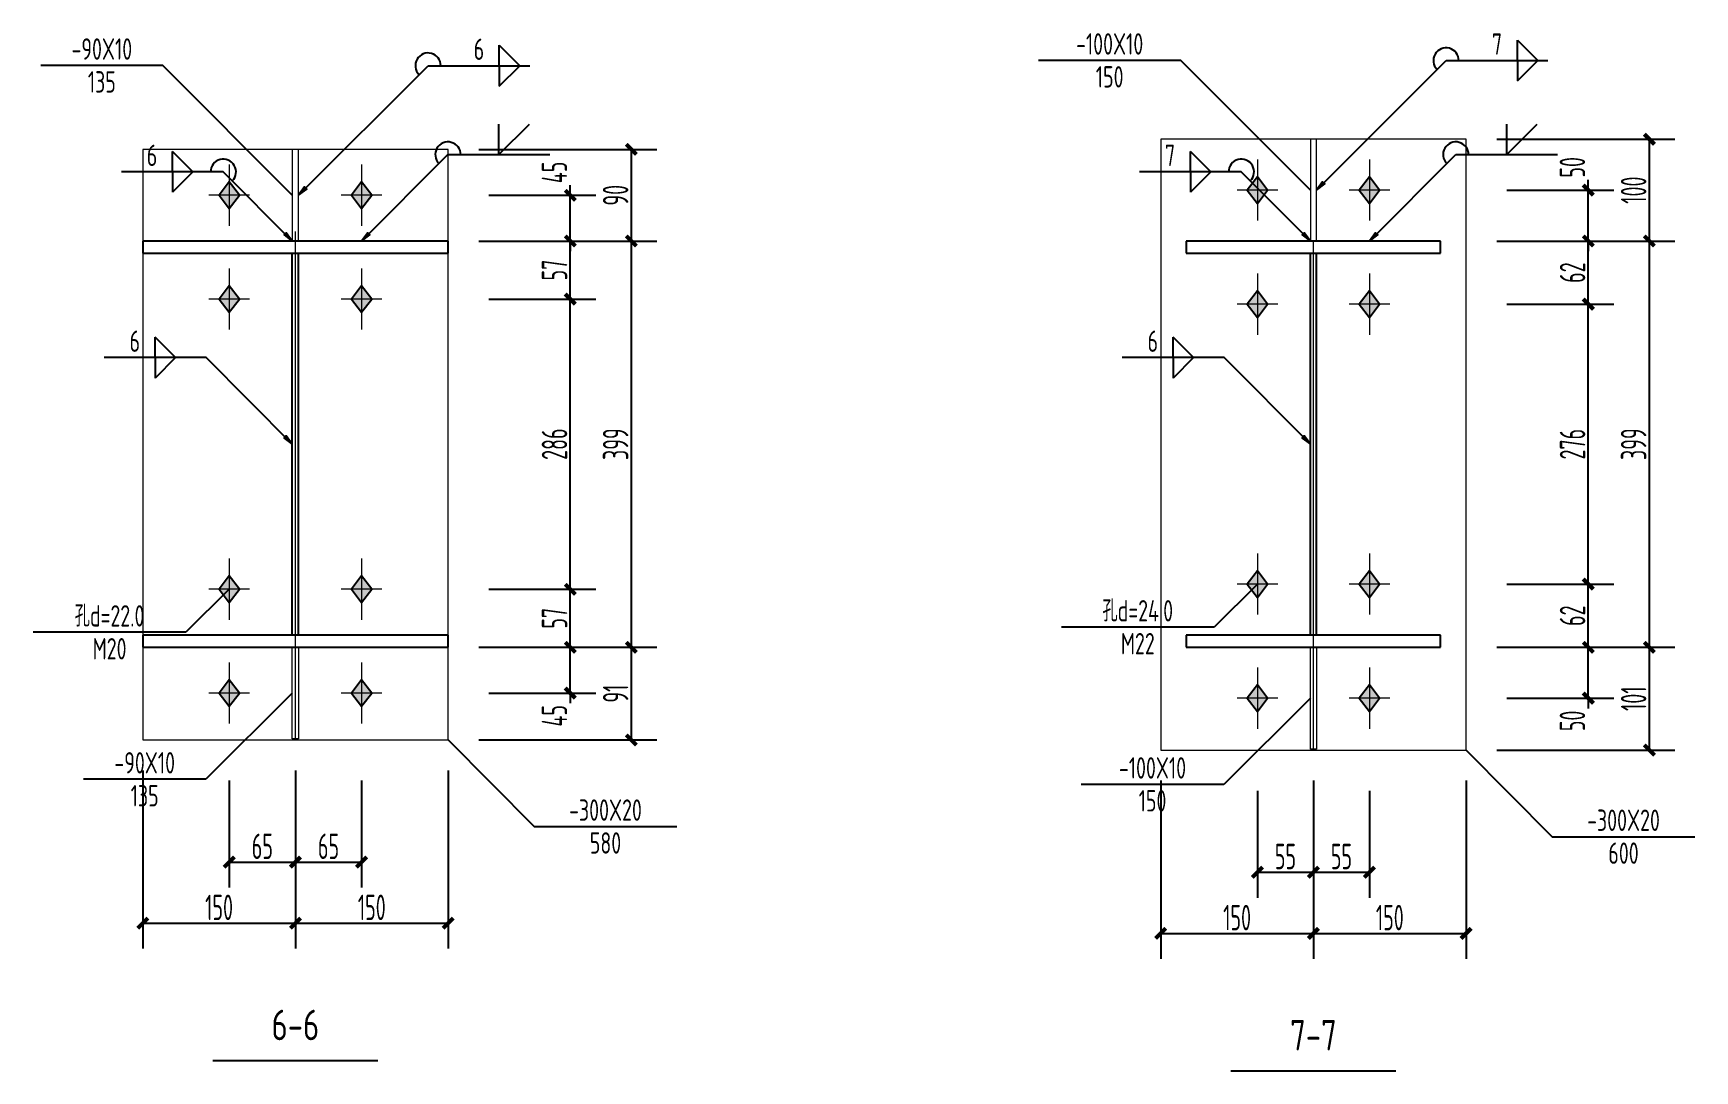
# Model space of a CAD drawing. Extents: x 447413 to 2975780, y -1432727 to 1301644.
# Drawn here: x 2319376 to 2335698, y -1144303 to -1134112 of the extents above; entities that cross this region are included whole.
import ezdxf
from ezdxf.enums import TextEntityAlignment as Align

# ---------------------------------------------------------------- set-up
doc = ezdxf.new("R2010")
doc.units = 0
doc.header["$LTSCALE"] = 1000
doc.header["$MEASUREMENT"] = 0
doc.linetypes.add('线型6', pattern=[8.75, 5, -1.25, 1.25, -1.25])
for name, color, linetype in [('10', 7, 'Continuous'), ('尺寸标注', 253, 'Continuous'), ('焊缝标注', 253, 'Continuous'), ('螺栓孔标注', 253, 'Continuous'), ('钢板标注', 253, 'Continuous')]:
    doc.layers.add(name, color=color, linetype=linetype)
doc.layers.add('20', color=2, linetype='Continuous', lineweight=18)
doc.styles.add('PkpmHz', font='Pkpmeng', dxfattribs={"width": 0.6, "bigfont": 'hztxt'})
doc.dimstyles.new('Pkpm_1.00', dxfattribs={"dimtxt": 250, "dimasz": 100, "dimexe": 250, "dimexo": 0.0625, "dimgap": 30, "dimtad": 1, "dimdec": 0, "dimrnd": 5, "dimzin": 0, "dimdsep": 46, "dimtxsty": 'PkpmHz', "dimblk1": 'ARCHTICK', "dimblk2": 'ARCHTICK', "dimsah": 1, "dimcen": 0.09, "dimadec": 0, "dimazin": 0, "dimtfac": 1, "dimtdec": 0, "dimtmove": 2, "dimatfit": 1, "dimfxl": 0, "dimtolj": 1, "dimtzin": 0, "dimarcsym": 0})

# ---------------------------------------------------------------- blocks, each defined once
blk = doc.blocks.new('_ArchTick')
at = {"color": 0, "linetype": 'ByBlock', "const_width": 0.4}
blk.add_lwpolyline([(-0.5, -0.5), (0.5, 0.5)], dxfattribs=at)
blk = doc.blocks.new('*D498')
at = {"layer": 'Defpoints', "color": 0, "linetype": 'Continuous', "transparency": 16777216}
for p in [(2323452, -1135703), (2324652, -1135703), (2323452, -1136153)]:
    blk.add_point(p, dxfattribs=at)
at = {"layer": '尺寸标注', "color": 0, "linetype": 'Continuous', "lineweight": -2, "transparency": 16777216}
for p, q in [((2324652, -1135703), (2324652, -1135603)), ((2323852, -1135703), (2324902, -1135703)), ((2324652, -1136153), (2324652, -1135703)), ((2323852, -1136153), (2324902, -1136153)), ((2324652, -1136153), (2324652, -1136253))]:
    blk.add_line(p, q, dxfattribs=at)
at = {"layer": '尺寸标注', "color": 0, "linetype": 'Continuous', "lineweight": -2, "transparency": 16777216, "xscale": 100, "yscale": 100, "zscale": 100}
for p, rotation in [((2324652, -1135703), 270), ((2324652, -1136153), 90)]:
    blk.add_blockref('_ArchTick', p, dxfattribs=dict(at, rotation=rotation))
at = {"layer": '尺寸标注', "color": 0, "linetype": 'Continuous', "transparency": 16777216, "insert": (2324496, -1135479), "char_height": 250, "attachment_point": 5, "rotation": 90, "style": 'PkpmHz'}
blk.add_mtext('\\A1;45', dxfattribs=at)
blk = doc.blocks.new('*D499')
at = {"layer": 'Defpoints', "color": 0, "linetype": 'Continuous', "transparency": 16777216}
for p in [(2323452, -1136153), (2324652, -1136153), (2323452, -1136723)]:
    blk.add_point(p, dxfattribs=at)
at = {"layer": '尺寸标注', "color": 0, "linetype": 'Continuous', "lineweight": -2, "transparency": 16777216}
for p, q in [((2323852, -1136153), (2324902, -1136153)), ((2324652, -1136723), (2324652, -1136153)), ((2323852, -1136723), (2324902, -1136723))]:
    blk.add_line(p, q, dxfattribs=at)
at = {"layer": '尺寸标注', "color": 0, "linetype": 'Continuous', "lineweight": -2, "transparency": 16777216, "xscale": 100, "yscale": 100, "zscale": 100}
for p, rotation in [((2324652, -1136153), 90), ((2324652, -1136723), 270)]:
    blk.add_blockref('_ArchTick', p, dxfattribs=dict(at, rotation=rotation))
at = {"layer": '尺寸标注', "color": 0, "linetype": 'Continuous', "transparency": 16777216, "insert": (2324497, -1136438), "char_height": 250, "attachment_point": 5, "rotation": 90, "style": 'PkpmHz'}
blk.add_mtext('\\A1;57', dxfattribs=at)
blk = doc.blocks.new('*D500')
at = {"layer": 'Defpoints', "color": 0, "linetype": 'Continuous', "transparency": 16777216}
for p in [(2323452, -1140143), (2324652, -1140143), (2323452, -1140593)]:
    blk.add_point(p, dxfattribs=at)
at = {"layer": '尺寸标注', "color": 0, "linetype": 'Continuous', "lineweight": -2, "transparency": 16777216}
for p, q in [((2323852, -1140143), (2324902, -1140143)), ((2324652, -1140143), (2324652, -1140043)), ((2324652, -1140593), (2324652, -1140143)), ((2323852, -1140593), (2324902, -1140593)), ((2324652, -1140593), (2324652, -1140693))]:
    blk.add_line(p, q, dxfattribs=at)
at = {"layer": '尺寸标注', "color": 0, "linetype": 'Continuous', "lineweight": -2, "transparency": 16777216, "xscale": 100, "yscale": 100, "zscale": 100}
for p, rotation in [((2324652, -1140143), 270), ((2324652, -1140593), 90)]:
    blk.add_blockref('_ArchTick', p, dxfattribs=dict(at, rotation=rotation))
at = {"layer": '尺寸标注', "color": 0, "linetype": 'Continuous', "transparency": 16777216, "insert": (2324496, -1140816), "char_height": 250, "attachment_point": 5, "rotation": 90, "style": 'PkpmHz'}
blk.add_mtext('\\A1;45', dxfattribs=at)
blk = doc.blocks.new('*D501')
at = {"layer": 'Defpoints', "color": 0, "linetype": 'Continuous', "transparency": 16777216}
for p in [(2323452, -1139573), (2324652, -1139573), (2323452, -1140143)]:
    blk.add_point(p, dxfattribs=at)
at = {"layer": '尺寸标注', "color": 0, "linetype": 'Continuous', "lineweight": -2, "transparency": 16777216}
for p, q in [((2323852, -1139573), (2324902, -1139573)), ((2324652, -1140143), (2324652, -1139573)), ((2323852, -1140143), (2324902, -1140143))]:
    blk.add_line(p, q, dxfattribs=at)
at = {"layer": '尺寸标注', "color": 0, "linetype": 'Continuous', "lineweight": -2, "transparency": 16777216, "xscale": 100, "yscale": 100, "zscale": 100}
for p, rotation in [((2324652, -1139573), 90), ((2324652, -1140143), 270)]:
    blk.add_blockref('_ArchTick', p, dxfattribs=dict(at, rotation=rotation))
at = {"layer": '尺寸标注', "color": 0, "linetype": 'Continuous', "transparency": 16777216, "insert": (2324497, -1139858), "char_height": 250, "attachment_point": 5, "rotation": 90, "style": 'PkpmHz'}
blk.add_mtext('\\A1;57', dxfattribs=at)
blk = doc.blocks.new('*D502')
at = {"layer": 'Defpoints', "color": 0, "linetype": 'Continuous', "transparency": 16777216}
for p in [(2323452, -1136723), (2324652, -1136723), (2323452, -1139573)]:
    blk.add_point(p, dxfattribs=at)
at = {"layer": '尺寸标注', "color": 0, "linetype": 'Continuous', "lineweight": -2, "transparency": 16777216}
for p, q in [((2323852, -1136723), (2324902, -1136723)), ((2324652, -1139573), (2324652, -1136723)), ((2323852, -1139573), (2324902, -1139573))]:
    blk.add_line(p, q, dxfattribs=at)
at = {"layer": '尺寸标注', "color": 0, "linetype": 'Continuous', "lineweight": -2, "transparency": 16777216, "xscale": 100, "yscale": 100, "zscale": 100}
for p, rotation in [((2324652, -1136723), 90), ((2324652, -1139573), 270)]:
    blk.add_blockref('_ArchTick', p, dxfattribs=dict(at, rotation=rotation))
at = {"layer": '尺寸标注', "color": 0, "linetype": 'Continuous', "transparency": 16777216, "insert": (2324497, -1138148), "char_height": 250, "attachment_point": 5, "rotation": 90, "style": 'PkpmHz'}
blk.add_mtext('\\A1;286', dxfattribs=at)
blk = doc.blocks.new('*D503')
at = {"layer": 'Defpoints', "color": 0, "linetype": 'Continuous', "transparency": 16777216}
for p in [(2321302, -1141053), (2321952, -1141053), (2321952, -1142253)]:
    blk.add_point(p, dxfattribs=at)
at = {"layer": '尺寸标注', "color": 0, "linetype": 'Continuous', "lineweight": -2, "transparency": 16777216}
for p, q in [((2321302, -1141453), (2321302, -1142503)), ((2321952, -1141453), (2321952, -1142503)), ((2321302, -1142253), (2321952, -1142253))]:
    blk.add_line(p, q, dxfattribs=at)
at = {"layer": '尺寸标注', "color": 0, "linetype": 'Continuous', "lineweight": -2, "transparency": 16777216, "xscale": 100, "yscale": 100, "zscale": 100, "rotation": 180}
blk.add_blockref('_ArchTick', (2321302, -1142253), dxfattribs=at)
at = {"layer": '尺寸标注', "color": 0, "linetype": 'Continuous', "lineweight": -2, "transparency": 16777216, "xscale": 100, "yscale": 100, "zscale": 100}
blk.add_blockref('_ArchTick', (2321952, -1142253), dxfattribs=at)
at = {"layer": '尺寸标注', "color": 0, "linetype": 'Continuous', "transparency": 16777216, "insert": (2321627, -1142098), "char_height": 250, "attachment_point": 5, "style": 'PkpmHz'}
blk.add_mtext('\\A1;65', dxfattribs=at)
blk = doc.blocks.new('*D504')
at = {"layer": 'Defpoints', "color": 0, "linetype": 'Continuous', "transparency": 16777216}
for p in [(2321952, -1141053), (2322602, -1141053), (2322602, -1142253)]:
    blk.add_point(p, dxfattribs=at)
at = {"layer": '尺寸标注', "color": 0, "linetype": 'Continuous', "lineweight": -2, "transparency": 16777216}
for p, q in [((2321952, -1141453), (2321952, -1142503)), ((2322602, -1141453), (2322602, -1142503)), ((2321952, -1142253), (2322602, -1142253))]:
    blk.add_line(p, q, dxfattribs=at)
at = {"layer": '尺寸标注', "color": 0, "linetype": 'Continuous', "lineweight": -2, "transparency": 16777216, "xscale": 100, "yscale": 100, "zscale": 100, "rotation": 180}
blk.add_blockref('_ArchTick', (2321952, -1142253), dxfattribs=at)
at = {"layer": '尺寸标注', "color": 0, "linetype": 'Continuous', "lineweight": -2, "transparency": 16777216, "xscale": 100, "yscale": 100, "zscale": 100}
blk.add_blockref('_ArchTick', (2322602, -1142253), dxfattribs=at)
at = {"layer": '尺寸标注', "color": 0, "linetype": 'Continuous', "transparency": 16777216, "insert": (2322277, -1142098), "char_height": 250, "attachment_point": 5, "style": 'PkpmHz'}
blk.add_mtext('\\A1;65', dxfattribs=at)
blk = doc.blocks.new('*D505')
at = {"layer": 'Defpoints', "color": 0, "linetype": 'Continuous', "transparency": 16777216}
for p in [(2320452, -1141053), (2321952, -1141053), (2321952, -1142853)]:
    blk.add_point(p, dxfattribs=at)
at = {"layer": '尺寸标注', "color": 0, "linetype": 'Continuous', "lineweight": -2, "transparency": 16777216}
for p, q in [((2320452, -1141353), (2320452, -1143103)), ((2321952, -1141353), (2321952, -1143103)), ((2320452, -1142853), (2321952, -1142853))]:
    blk.add_line(p, q, dxfattribs=at)
at = {"layer": '尺寸标注', "color": 0, "linetype": 'Continuous', "lineweight": -2, "transparency": 16777216, "xscale": 100, "yscale": 100, "zscale": 100, "rotation": 180}
blk.add_blockref('_ArchTick', (2320452, -1142853), dxfattribs=at)
at = {"layer": '尺寸标注', "color": 0, "linetype": 'Continuous', "lineweight": -2, "transparency": 16777216, "xscale": 100, "yscale": 100, "zscale": 100}
blk.add_blockref('_ArchTick', (2321952, -1142853), dxfattribs=at)
at = {"layer": '尺寸标注', "color": 0, "linetype": 'Continuous', "transparency": 16777216, "insert": (2321202, -1142698), "char_height": 250, "attachment_point": 5, "style": 'PkpmHz'}
blk.add_mtext('\\A1;150', dxfattribs=at)
blk = doc.blocks.new('*D506')
at = {"layer": 'Defpoints', "color": 0, "linetype": 'Continuous', "transparency": 16777216}
for p in [(2321952, -1141053), (2323452, -1141053), (2323452, -1142853)]:
    blk.add_point(p, dxfattribs=at)
at = {"layer": '尺寸标注', "color": 0, "linetype": 'Continuous', "lineweight": -2, "transparency": 16777216}
for p, q in [((2321952, -1141353), (2321952, -1143103)), ((2323452, -1141353), (2323452, -1143103)), ((2321952, -1142853), (2323452, -1142853))]:
    blk.add_line(p, q, dxfattribs=at)
at = {"layer": '尺寸标注', "color": 0, "linetype": 'Continuous', "lineweight": -2, "transparency": 16777216, "xscale": 100, "yscale": 100, "zscale": 100, "rotation": 180}
blk.add_blockref('_ArchTick', (2321952, -1142853), dxfattribs=at)
at = {"layer": '尺寸标注', "color": 0, "linetype": 'Continuous', "lineweight": -2, "transparency": 16777216, "xscale": 100, "yscale": 100, "zscale": 100}
blk.add_blockref('_ArchTick', (2323452, -1142853), dxfattribs=at)
at = {"layer": '尺寸标注', "color": 0, "linetype": 'Continuous', "transparency": 16777216, "insert": (2322702, -1142698), "char_height": 250, "attachment_point": 5, "style": 'PkpmHz'}
blk.add_mtext('\\A1;150', dxfattribs=at)
blk = doc.blocks.new('*D507')
at = {"layer": 'Defpoints', "color": 0, "linetype": 'Continuous', "transparency": 16777216}
for p in [(2323452, -1140143), (2325252, -1140143), (2323452, -1141053)]:
    blk.add_point(p, dxfattribs=at)
at = {"layer": '尺寸标注', "color": 0, "linetype": 'Continuous', "lineweight": -2, "transparency": 16777216}
for p, q in [((2323752, -1140143), (2325502, -1140143)), ((2325252, -1141053), (2325252, -1140143)), ((2323752, -1141053), (2325502, -1141053))]:
    blk.add_line(p, q, dxfattribs=at)
at = {"layer": '尺寸标注', "color": 0, "linetype": 'Continuous', "lineweight": -2, "transparency": 16777216, "xscale": 100, "yscale": 100, "zscale": 100}
for p, rotation in [((2325252, -1140143), 90), ((2325252, -1141053), 270)]:
    blk.add_blockref('_ArchTick', p, dxfattribs=dict(at, rotation=rotation))
at = {"layer": '尺寸标注', "color": 0, "linetype": 'Continuous', "transparency": 16777216, "insert": (2325097, -1140598), "char_height": 250, "attachment_point": 5, "rotation": 90, "style": 'PkpmHz'}
blk.add_mtext('\\A1;91', dxfattribs=at)
blk = doc.blocks.new('*D508')
at = {"layer": 'Defpoints', "color": 0, "linetype": 'Continuous', "transparency": 16777216}
for p in [(2323452, -1136153), (2325252, -1136153), (2323452, -1140143)]:
    blk.add_point(p, dxfattribs=at)
at = {"layer": '尺寸标注', "color": 0, "linetype": 'Continuous', "lineweight": -2, "transparency": 16777216}
for p, q in [((2323752, -1136153), (2325502, -1136153)), ((2325252, -1140143), (2325252, -1136153)), ((2323752, -1140143), (2325502, -1140143))]:
    blk.add_line(p, q, dxfattribs=at)
at = {"layer": '尺寸标注', "color": 0, "linetype": 'Continuous', "lineweight": -2, "transparency": 16777216, "xscale": 100, "yscale": 100, "zscale": 100}
for p, rotation in [((2325252, -1136153), 90), ((2325252, -1140143), 270)]:
    blk.add_blockref('_ArchTick', p, dxfattribs=dict(at, rotation=rotation))
at = {"layer": '尺寸标注', "color": 0, "linetype": 'Continuous', "transparency": 16777216, "insert": (2325097, -1138148), "char_height": 250, "attachment_point": 5, "rotation": 90, "style": 'PkpmHz'}
blk.add_mtext('\\A1;399', dxfattribs=at)
blk = doc.blocks.new('*D509')
at = {"layer": 'Defpoints', "color": 0, "linetype": 'Continuous', "transparency": 16777216}
for p in [(2323452, -1135253), (2325252, -1135253), (2323452, -1136153)]:
    blk.add_point(p, dxfattribs=at)
at = {"layer": '尺寸标注', "color": 0, "linetype": 'Continuous', "lineweight": -2, "transparency": 16777216}
for p, q in [((2323752, -1135253), (2325502, -1135253)), ((2325252, -1136153), (2325252, -1135253)), ((2323752, -1136153), (2325502, -1136153))]:
    blk.add_line(p, q, dxfattribs=at)
at = {"layer": '尺寸标注', "color": 0, "linetype": 'Continuous', "lineweight": -2, "transparency": 16777216, "xscale": 100, "yscale": 100, "zscale": 100}
for p, rotation in [((2325252, -1135253), 90), ((2325252, -1136153), 270)]:
    blk.add_blockref('_ArchTick', p, dxfattribs=dict(at, rotation=rotation))
at = {"layer": '尺寸标注', "color": 0, "linetype": 'Continuous', "transparency": 16777216, "insert": (2325097, -1135703), "char_height": 250, "attachment_point": 5, "rotation": 90, "style": 'PkpmHz'}
blk.add_mtext('\\A1;90', dxfattribs=at)
blk = doc.blocks.new('*D510')
at = {"layer": 'Defpoints', "color": 0, "linetype": 'Continuous', "transparency": 16777216}
for p in [(2333452, -1135653), (2334652, -1135653), (2333452, -1136153)]:
    blk.add_point(p, dxfattribs=at)
at = {"layer": '尺寸标注', "color": 0, "linetype": 'Continuous', "lineweight": -2, "transparency": 16777216}
for p, q in [((2334652, -1135653), (2334652, -1135553)), ((2333852, -1135653), (2334902, -1135653)), ((2334652, -1136153), (2334652, -1135653)), ((2333852, -1136153), (2334902, -1136153)), ((2334652, -1136153), (2334652, -1136253))]:
    blk.add_line(p, q, dxfattribs=at)
at = {"layer": '尺寸标注', "color": 0, "linetype": 'Continuous', "lineweight": -2, "transparency": 16777216, "xscale": 100, "yscale": 100, "zscale": 100}
for p, rotation in [((2334652, -1135653), 270), ((2334652, -1136153), 90)]:
    blk.add_blockref('_ArchTick', p, dxfattribs=dict(at, rotation=rotation))
at = {"layer": '尺寸标注', "color": 0, "linetype": 'Continuous', "transparency": 16777216, "insert": (2334496, -1135429), "char_height": 250, "attachment_point": 5, "rotation": 90, "style": 'PkpmHz'}
blk.add_mtext('\\A1;50', dxfattribs=at)
blk = doc.blocks.new('*D511')
at = {"layer": 'Defpoints', "color": 0, "linetype": 'Continuous', "transparency": 16777216}
for p in [(2333452, -1136153), (2334652, -1136153), (2333452, -1136773)]:
    blk.add_point(p, dxfattribs=at)
at = {"layer": '尺寸标注', "color": 0, "linetype": 'Continuous', "lineweight": -2, "transparency": 16777216}
for p, q in [((2333852, -1136153), (2334902, -1136153)), ((2334652, -1136773), (2334652, -1136153)), ((2333852, -1136773), (2334902, -1136773))]:
    blk.add_line(p, q, dxfattribs=at)
at = {"layer": '尺寸标注', "color": 0, "linetype": 'Continuous', "lineweight": -2, "transparency": 16777216, "xscale": 100, "yscale": 100, "zscale": 100}
for p, rotation in [((2334652, -1136153), 90), ((2334652, -1136773), 270)]:
    blk.add_blockref('_ArchTick', p, dxfattribs=dict(at, rotation=rotation))
at = {"layer": '尺寸标注', "color": 0, "linetype": 'Continuous', "transparency": 16777216, "insert": (2334497, -1136463), "char_height": 250, "attachment_point": 5, "rotation": 90, "style": 'PkpmHz'}
blk.add_mtext('\\A1;62', dxfattribs=at)
blk = doc.blocks.new('*D512')
at = {"layer": 'Defpoints', "color": 0, "linetype": 'Continuous', "transparency": 16777216}
for p in [(2333452, -1140143), (2334652, -1140143), (2333452, -1140643)]:
    blk.add_point(p, dxfattribs=at)
at = {"layer": '尺寸标注', "color": 0, "linetype": 'Continuous', "lineweight": -2, "transparency": 16777216}
for p, q in [((2333852, -1140143), (2334902, -1140143)), ((2334652, -1140143), (2334652, -1140043)), ((2334652, -1140643), (2334652, -1140143)), ((2333852, -1140643), (2334902, -1140643)), ((2334652, -1140643), (2334652, -1140743))]:
    blk.add_line(p, q, dxfattribs=at)
at = {"layer": '尺寸标注', "color": 0, "linetype": 'Continuous', "lineweight": -2, "transparency": 16777216, "xscale": 100, "yscale": 100, "zscale": 100}
for p, rotation in [((2334652, -1140143), 270), ((2334652, -1140643), 90)]:
    blk.add_blockref('_ArchTick', p, dxfattribs=dict(at, rotation=rotation))
at = {"layer": '尺寸标注', "color": 0, "linetype": 'Continuous', "transparency": 16777216, "insert": (2334496, -1140866), "char_height": 250, "attachment_point": 5, "rotation": 90, "style": 'PkpmHz'}
blk.add_mtext('\\A1;50', dxfattribs=at)
blk = doc.blocks.new('*D513')
at = {"layer": 'Defpoints', "color": 0, "linetype": 'Continuous', "transparency": 16777216}
for p in [(2333452, -1139523), (2334652, -1139523), (2333452, -1140143)]:
    blk.add_point(p, dxfattribs=at)
at = {"layer": '尺寸标注', "color": 0, "linetype": 'Continuous', "lineweight": -2, "transparency": 16777216}
for p, q in [((2333852, -1139523), (2334902, -1139523)), ((2334652, -1140143), (2334652, -1139523)), ((2333852, -1140143), (2334902, -1140143))]:
    blk.add_line(p, q, dxfattribs=at)
at = {"layer": '尺寸标注', "color": 0, "linetype": 'Continuous', "lineweight": -2, "transparency": 16777216, "xscale": 100, "yscale": 100, "zscale": 100}
for p, rotation in [((2334652, -1139523), 90), ((2334652, -1140143), 270)]:
    blk.add_blockref('_ArchTick', p, dxfattribs=dict(at, rotation=rotation))
at = {"layer": '尺寸标注', "color": 0, "linetype": 'Continuous', "transparency": 16777216, "insert": (2334497, -1139833), "char_height": 250, "attachment_point": 5, "rotation": 90, "style": 'PkpmHz'}
blk.add_mtext('\\A1;62', dxfattribs=at)
blk = doc.blocks.new('*D514')
at = {"layer": 'Defpoints', "color": 0, "linetype": 'Continuous', "transparency": 16777216}
for p in [(2333452, -1136773), (2334652, -1136773), (2333452, -1139523)]:
    blk.add_point(p, dxfattribs=at)
at = {"layer": '尺寸标注', "color": 0, "linetype": 'Continuous', "lineweight": -2, "transparency": 16777216}
for p, q in [((2333852, -1136773), (2334902, -1136773)), ((2334652, -1139523), (2334652, -1136773)), ((2333852, -1139523), (2334902, -1139523))]:
    blk.add_line(p, q, dxfattribs=at)
at = {"layer": '尺寸标注', "color": 0, "linetype": 'Continuous', "lineweight": -2, "transparency": 16777216, "xscale": 100, "yscale": 100, "zscale": 100}
for p, rotation in [((2334652, -1136773), 90), ((2334652, -1139523), 270)]:
    blk.add_blockref('_ArchTick', p, dxfattribs=dict(at, rotation=rotation))
at = {"layer": '尺寸标注', "color": 0, "linetype": 'Continuous', "transparency": 16777216, "insert": (2334497, -1138148), "char_height": 250, "attachment_point": 5, "rotation": 90, "style": 'PkpmHz'}
blk.add_mtext('\\A1;276', dxfattribs=at)
blk = doc.blocks.new('*D515')
at = {"layer": 'Defpoints', "color": 0, "linetype": 'Continuous', "transparency": 16777216}
for p in [(2331402, -1141153), (2331952, -1141153), (2331952, -1142353)]:
    blk.add_point(p, dxfattribs=at)
at = {"layer": '尺寸标注', "color": 0, "linetype": 'Continuous', "lineweight": -2, "transparency": 16777216}
for p, q in [((2331402, -1141553), (2331402, -1142603)), ((2331952, -1141553), (2331952, -1142603)), ((2331402, -1142353), (2331952, -1142353))]:
    blk.add_line(p, q, dxfattribs=at)
at = {"layer": '尺寸标注', "color": 0, "linetype": 'Continuous', "lineweight": -2, "transparency": 16777216, "xscale": 100, "yscale": 100, "zscale": 100, "rotation": 180}
blk.add_blockref('_ArchTick', (2331402, -1142353), dxfattribs=at)
at = {"layer": '尺寸标注', "color": 0, "linetype": 'Continuous', "lineweight": -2, "transparency": 16777216, "xscale": 100, "yscale": 100, "zscale": 100}
blk.add_blockref('_ArchTick', (2331952, -1142353), dxfattribs=at)
at = {"layer": '尺寸标注', "color": 0, "linetype": 'Continuous', "transparency": 16777216, "insert": (2331677, -1142198), "char_height": 250, "attachment_point": 5, "style": 'PkpmHz'}
blk.add_mtext('\\A1;55', dxfattribs=at)
blk = doc.blocks.new('*D516')
at = {"layer": 'Defpoints', "color": 0, "linetype": 'Continuous', "transparency": 16777216}
for p in [(2331952, -1141153), (2332502, -1141153), (2332502, -1142353)]:
    blk.add_point(p, dxfattribs=at)
at = {"layer": '尺寸标注', "color": 0, "linetype": 'Continuous', "lineweight": -2, "transparency": 16777216}
for p, q in [((2331952, -1141553), (2331952, -1142603)), ((2332502, -1141553), (2332502, -1142603)), ((2331952, -1142353), (2332502, -1142353))]:
    blk.add_line(p, q, dxfattribs=at)
at = {"layer": '尺寸标注', "color": 0, "linetype": 'Continuous', "lineweight": -2, "transparency": 16777216, "xscale": 100, "yscale": 100, "zscale": 100, "rotation": 180}
blk.add_blockref('_ArchTick', (2331952, -1142353), dxfattribs=at)
at = {"layer": '尺寸标注', "color": 0, "linetype": 'Continuous', "lineweight": -2, "transparency": 16777216, "xscale": 100, "yscale": 100, "zscale": 100}
blk.add_blockref('_ArchTick', (2332502, -1142353), dxfattribs=at)
at = {"layer": '尺寸标注', "color": 0, "linetype": 'Continuous', "transparency": 16777216, "insert": (2332227, -1142198), "char_height": 250, "attachment_point": 5, "style": 'PkpmHz'}
blk.add_mtext('\\A1;55', dxfattribs=at)
blk = doc.blocks.new('*D517')
at = {"layer": 'Defpoints', "color": 0, "linetype": 'Continuous', "transparency": 16777216}
for p in [(2330452, -1141153), (2331952, -1141153), (2331952, -1142953)]:
    blk.add_point(p, dxfattribs=at)
at = {"layer": '尺寸标注', "color": 0, "linetype": 'Continuous', "lineweight": -2, "transparency": 16777216}
for p, q in [((2330452, -1141453), (2330452, -1143203)), ((2331952, -1141453), (2331952, -1143203)), ((2330452, -1142953), (2331952, -1142953))]:
    blk.add_line(p, q, dxfattribs=at)
at = {"layer": '尺寸标注', "color": 0, "linetype": 'Continuous', "lineweight": -2, "transparency": 16777216, "xscale": 100, "yscale": 100, "zscale": 100, "rotation": 180}
blk.add_blockref('_ArchTick', (2330452, -1142953), dxfattribs=at)
at = {"layer": '尺寸标注', "color": 0, "linetype": 'Continuous', "lineweight": -2, "transparency": 16777216, "xscale": 100, "yscale": 100, "zscale": 100}
blk.add_blockref('_ArchTick', (2331952, -1142953), dxfattribs=at)
at = {"layer": '尺寸标注', "color": 0, "linetype": 'Continuous', "transparency": 16777216, "insert": (2331202, -1142798), "char_height": 250, "attachment_point": 5, "style": 'PkpmHz'}
blk.add_mtext('\\A1;150', dxfattribs=at)
blk = doc.blocks.new('*D518')
at = {"layer": 'Defpoints', "color": 0, "linetype": 'Continuous', "transparency": 16777216}
for p in [(2331952, -1141153), (2333452, -1141153), (2333452, -1142953)]:
    blk.add_point(p, dxfattribs=at)
at = {"layer": '尺寸标注', "color": 0, "linetype": 'Continuous', "lineweight": -2, "transparency": 16777216}
for p, q in [((2331952, -1141453), (2331952, -1143203)), ((2333452, -1141453), (2333452, -1143203)), ((2331952, -1142953), (2333452, -1142953))]:
    blk.add_line(p, q, dxfattribs=at)
at = {"layer": '尺寸标注', "color": 0, "linetype": 'Continuous', "lineweight": -2, "transparency": 16777216, "xscale": 100, "yscale": 100, "zscale": 100, "rotation": 180}
blk.add_blockref('_ArchTick', (2331952, -1142953), dxfattribs=at)
at = {"layer": '尺寸标注', "color": 0, "linetype": 'Continuous', "lineweight": -2, "transparency": 16777216, "xscale": 100, "yscale": 100, "zscale": 100}
blk.add_blockref('_ArchTick', (2333452, -1142953), dxfattribs=at)
at = {"layer": '尺寸标注', "color": 0, "linetype": 'Continuous', "transparency": 16777216, "insert": (2332702, -1142798), "char_height": 250, "attachment_point": 5, "style": 'PkpmHz'}
blk.add_mtext('\\A1;150', dxfattribs=at)
blk = doc.blocks.new('*D519')
at = {"layer": 'Defpoints', "color": 0, "linetype": 'Continuous', "transparency": 16777216}
for p in [(2333452, -1140143), (2335252, -1140143), (2333452, -1141153)]:
    blk.add_point(p, dxfattribs=at)
at = {"layer": '尺寸标注', "color": 0, "linetype": 'Continuous', "lineweight": -2, "transparency": 16777216}
for p, q in [((2333752, -1140143), (2335502, -1140143)), ((2335252, -1141153), (2335252, -1140143)), ((2333752, -1141153), (2335502, -1141153))]:
    blk.add_line(p, q, dxfattribs=at)
at = {"layer": '尺寸标注', "color": 0, "linetype": 'Continuous', "lineweight": -2, "transparency": 16777216, "xscale": 100, "yscale": 100, "zscale": 100}
for p, rotation in [((2335252, -1140143), 90), ((2335252, -1141153), 270)]:
    blk.add_blockref('_ArchTick', p, dxfattribs=dict(at, rotation=rotation))
at = {"layer": '尺寸标注', "color": 0, "linetype": 'Continuous', "transparency": 16777216, "insert": (2335097, -1140648), "char_height": 250, "attachment_point": 5, "rotation": 90, "style": 'PkpmHz'}
blk.add_mtext('\\A1;101', dxfattribs=at)
blk = doc.blocks.new('*D520')
at = {"layer": 'Defpoints', "color": 0, "linetype": 'Continuous', "transparency": 16777216}
for p in [(2333452, -1136153), (2335252, -1136153), (2333452, -1140143)]:
    blk.add_point(p, dxfattribs=at)
at = {"layer": '尺寸标注', "color": 0, "linetype": 'Continuous', "lineweight": -2, "transparency": 16777216}
for p, q in [((2333752, -1136153), (2335502, -1136153)), ((2335252, -1140143), (2335252, -1136153)), ((2333752, -1140143), (2335502, -1140143))]:
    blk.add_line(p, q, dxfattribs=at)
at = {"layer": '尺寸标注', "color": 0, "linetype": 'Continuous', "lineweight": -2, "transparency": 16777216, "xscale": 100, "yscale": 100, "zscale": 100}
for p, rotation in [((2335252, -1136153), 90), ((2335252, -1140143), 270)]:
    blk.add_blockref('_ArchTick', p, dxfattribs=dict(at, rotation=rotation))
at = {"layer": '尺寸标注', "color": 0, "linetype": 'Continuous', "transparency": 16777216, "insert": (2335097, -1138148), "char_height": 250, "attachment_point": 5, "rotation": 90, "style": 'PkpmHz'}
blk.add_mtext('\\A1;399', dxfattribs=at)
blk = doc.blocks.new('*D521')
at = {"layer": 'Defpoints', "color": 0, "linetype": 'Continuous', "transparency": 16777216}
for p in [(2333452, -1135153), (2335252, -1135153), (2333452, -1136153)]:
    blk.add_point(p, dxfattribs=at)
at = {"layer": '尺寸标注', "color": 0, "linetype": 'Continuous', "lineweight": -2, "transparency": 16777216}
for p, q in [((2333752, -1135153), (2335502, -1135153)), ((2335252, -1136153), (2335252, -1135153)), ((2333752, -1136153), (2335502, -1136153))]:
    blk.add_line(p, q, dxfattribs=at)
at = {"layer": '尺寸标注', "color": 0, "linetype": 'Continuous', "lineweight": -2, "transparency": 16777216, "xscale": 100, "yscale": 100, "zscale": 100}
for p, rotation in [((2335252, -1135153), 90), ((2335252, -1136153), 270)]:
    blk.add_blockref('_ArchTick', p, dxfattribs=dict(at, rotation=rotation))
at = {"layer": '尺寸标注', "color": 0, "linetype": 'Continuous', "transparency": 16777216, "insert": (2335097, -1135653), "char_height": 250, "attachment_point": 5, "rotation": 90, "style": 'PkpmHz'}
blk.add_mtext('\\A1;100', dxfattribs=at)

msp = doc.modelspace()

# ---------------------------------------------------------------- hatches: boundary and pattern name
at = {"layer": '10'}
for points in [[(2321301.5, -1135572.6), (2321201.5, -1135702.6), (2321301.5, -1135832.6), (2321401.5, -1135702.6)], [(2322601.5, -1135572.6), (2322501.5, -1135702.6), (2322601.5, -1135832.6), (2322701.5, -1135702.6)], [(2331401.5, -1135522.6), (2331301.5, -1135652.6), (2331401.5, -1135782.6), (2331501.5, -1135652.6)], [(2332501.5, -1135522.6), (2332401.5, -1135652.6), (2332501.5, -1135782.6), (2332601.5, -1135652.6)], [(2321301.5, -1136592.6), (2321201.5, -1136722.6), (2321301.5, -1136852.6), (2321401.5, -1136722.6)], [(2322601.5, -1136592.6), (2322501.5, -1136722.6), (2322601.5, -1136852.6), (2322701.5, -1136722.6)], [(2331401.5, -1136642.6), (2331301.5, -1136772.6), (2331401.5, -1136902.6), (2331501.5, -1136772.6)], [(2332501.5, -1136642.6), (2332401.5, -1136772.6), (2332501.5, -1136902.6), (2332601.5, -1136772.6)], [(2321301.5, -1139442.6), (2321201.5, -1139572.6), (2321301.5, -1139702.6), (2321401.5, -1139572.6)], [(2322601.5, -1139442.6), (2322501.5, -1139572.6), (2322601.5, -1139702.6), (2322701.5, -1139572.6)], [(2331401.5, -1139392.6), (2331301.5, -1139522.6), (2331401.5, -1139652.6), (2331501.5, -1139522.6)], [(2332501.5, -1139392.6), (2332401.5, -1139522.6), (2332501.5, -1139652.6), (2332601.5, -1139522.6)], [(2321301.5, -1140462.6), (2321201.5, -1140592.6), (2321301.5, -1140722.6), (2321401.5, -1140592.6)], [(2322601.5, -1140462.6), (2322501.5, -1140592.6), (2322601.5, -1140722.6), (2322701.5, -1140592.6)], [(2331401.5, -1140512.6), (2331301.5, -1140642.6), (2331401.5, -1140772.6), (2331501.5, -1140642.6)], [(2332501.5, -1140512.6), (2332401.5, -1140642.6), (2332501.5, -1140772.6), (2332601.5, -1140642.6)]]:
    msp.add_hatch(color=1, dxfattribs=at).paths.add_polyline_path(points)
at = {"layer": '焊缝标注'}
for points in [[(2321981.5, -1135702.6), (2322062.9, -1135642.5), (2322041.7, -1135621.3)], [(2331981.5, -1135652.6), (2332062.9, -1135592.5), (2332041.7, -1135571.3)], [(2321921.5, -1136152.6), (2321861.5, -1136071.2), (2321840.3, -1136092.4)], [(2322601.5, -1136152.6), (2322682.9, -1136092.5), (2322661.7, -1136071.3)], [(2331921.5, -1136152.6), (2331861.5, -1136071.2), (2331840.3, -1136092.4)], [(2332501.5, -1136152.6), (2332582.9, -1136092.5), (2332561.7, -1136071.3)], [(2321921.5, -1138147.6), (2321861.5, -1138066.2), (2321840.3, -1138087.4)], [(2331921.5, -1138147.6), (2331861.5, -1138066.2), (2331840.3, -1138087.4)]]:
    msp.add_hatch(color=256, dxfattribs=at).paths.add_polyline_path(points)

# ---------------------------------------------------------------- linework, layer by layer
at = {"layer": '10', "linetype": '线型6', "lineweight": 18}
for p, q in [((2321951.5, -1141057.6), (2321951.5, -1135247.6)), ((2331951.5, -1141157.6), (2331951.5, -1135147.6))]:
    msp.add_line(p, q, dxfattribs=at)
at = {"layer": '10', "color": 9, "lineweight": 18}
for p, q in [((2321301.5, -1135402.6), (2321301.5, -1136002.6)), ((2322601.5, -1135402.6), (2322601.5, -1136002.6)), ((2331401.5, -1135352.6), (2331401.5, -1135952.6)), ((2332501.5, -1135352.6), (2332501.5, -1135952.6)), ((2321501.5, -1135702.6), (2321101.5, -1135702.6)), ((2322801.5, -1135702.6), (2322401.5, -1135702.6)), ((2331601.5, -1135652.6), (2331201.5, -1135652.6)), ((2332701.5, -1135652.6), (2332301.5, -1135652.6)), ((2321301.5, -1136422.6), (2321301.5, -1137022.6)), ((2322601.5, -1136422.6), (2322601.5, -1137022.6)), ((2331401.5, -1136472.6), (2331401.5, -1137072.6)), ((2332501.5, -1136472.6), (2332501.5, -1137072.6)), ((2321501.5, -1136722.6), (2321101.5, -1136722.6)), ((2322801.5, -1136722.6), (2322401.5, -1136722.6)), ((2331601.5, -1136772.6), (2331201.5, -1136772.6)), ((2332701.5, -1136772.6), (2332301.5, -1136772.6)), ((2331401.5, -1139222.6), (2331401.5, -1139822.6)), ((2332501.5, -1139222.6), (2332501.5, -1139822.6)), ((2321301.5, -1139272.6), (2321301.5, -1139872.6)), ((2322601.5, -1139272.6), (2322601.5, -1139872.6)), ((2331601.5, -1139522.6), (2331201.5, -1139522.6)), ((2332701.5, -1139522.6), (2332301.5, -1139522.6)), ((2321501.5, -1139572.6), (2321101.5, -1139572.6)), ((2322801.5, -1139572.6), (2322401.5, -1139572.6)), ((2321301.5, -1140292.6), (2321301.5, -1140892.6)), ((2322601.5, -1140292.6), (2322601.5, -1140892.6)), ((2331401.5, -1140342.6), (2331401.5, -1140942.6)), ((2332501.5, -1140342.6), (2332501.5, -1140942.6)), ((2321501.5, -1140592.6), (2321101.5, -1140592.6)), ((2322801.5, -1140592.6), (2322401.5, -1140592.6)), ((2331601.5, -1140642.6), (2331201.5, -1140642.6)), ((2332701.5, -1140642.6), (2332301.5, -1140642.6))]:
    msp.add_line(p, q, dxfattribs=at)
at = {"layer": '10', "color": 3}
for p, q in [((2323451.5, -1136152.6), (2320451.5, -1136152.6)), ((2320451.5, -1136152.6), (2320451.5, -1136272.6)), ((2320451.5, -1136272.6), (2323451.5, -1136272.6)), ((2321921.5, -1140022.6), (2321921.5, -1136272.6)), ((2321981.5, -1140022.6), (2321981.5, -1136272.6)), ((2323451.5, -1136272.6), (2323451.5, -1136152.6)), ((2333201.5, -1136152.6), (2330701.5, -1136152.6)), ((2330701.5, -1136152.6), (2330701.5, -1136272.6)), ((2330701.5, -1136272.6), (2333201.5, -1136272.6)), ((2331921.5, -1140022.6), (2331921.5, -1136272.6)), ((2331981.5, -1140022.6), (2331981.5, -1136272.6)), ((2333201.5, -1136272.6), (2333201.5, -1136152.6)), ((2323451.5, -1140022.6), (2320451.5, -1140022.6)), ((2320451.5, -1140022.6), (2320451.5, -1140142.6)), ((2323451.5, -1140142.6), (2323451.5, -1140022.6)), ((2333201.5, -1140022.6), (2330701.5, -1140022.6)), ((2330701.5, -1140022.6), (2330701.5, -1140142.6)), ((2333201.5, -1140142.6), (2333201.5, -1140022.6)), ((2320451.5, -1140142.6), (2323451.5, -1140142.6)), ((2330701.5, -1140142.6), (2333201.5, -1140142.6))]:
    msp.add_line(p, q, dxfattribs=at)
at = {"layer": '10'}
for p, q in [((2321141.5, -1144202.6), (2322761.5, -1144202.6)), ((2331141.5, -1144302.6), (2332761.5, -1144302.6))]:
    msp.add_line(p, q, dxfattribs=at)
at = {"layer": '10', "color": 1, "linetype": 'Continuous'}
for points in [[(2321301.5, -1135572.6), (2321201.5, -1135702.6), (2321301.5, -1135832.6), (2321401.5, -1135702.6)], [(2322601.5, -1135572.6), (2322501.5, -1135702.6), (2322601.5, -1135832.6), (2322701.5, -1135702.6)], [(2331401.5, -1135522.6), (2331301.5, -1135652.6), (2331401.5, -1135782.6), (2331501.5, -1135652.6)], [(2332501.5, -1135522.6), (2332401.5, -1135652.6), (2332501.5, -1135782.6), (2332601.5, -1135652.6)], [(2321301.5, -1136592.6), (2321201.5, -1136722.6), (2321301.5, -1136852.6), (2321401.5, -1136722.6)], [(2322601.5, -1136592.6), (2322501.5, -1136722.6), (2322601.5, -1136852.6), (2322701.5, -1136722.6)], [(2331401.5, -1136642.6), (2331301.5, -1136772.6), (2331401.5, -1136902.6), (2331501.5, -1136772.6)], [(2332501.5, -1136642.6), (2332401.5, -1136772.6), (2332501.5, -1136902.6), (2332601.5, -1136772.6)], [(2321301.5, -1139442.6), (2321201.5, -1139572.6), (2321301.5, -1139702.6), (2321401.5, -1139572.6)], [(2322601.5, -1139442.6), (2322501.5, -1139572.6), (2322601.5, -1139702.6), (2322701.5, -1139572.6)], [(2331401.5, -1139392.6), (2331301.5, -1139522.6), (2331401.5, -1139652.6), (2331501.5, -1139522.6)], [(2332501.5, -1139392.6), (2332401.5, -1139522.6), (2332501.5, -1139652.6), (2332601.5, -1139522.6)], [(2321301.5, -1140462.6), (2321201.5, -1140592.6), (2321301.5, -1140722.6), (2321401.5, -1140592.6)], [(2322601.5, -1140462.6), (2322501.5, -1140592.6), (2322601.5, -1140722.6), (2322701.5, -1140592.6)], [(2331401.5, -1140512.6), (2331301.5, -1140642.6), (2331401.5, -1140772.6), (2331501.5, -1140642.6)], [(2332501.5, -1140512.6), (2332401.5, -1140642.6), (2332501.5, -1140772.6), (2332601.5, -1140642.6)]]:
    msp.add_lwpolyline(points, close=True, dxfattribs=at)
at = {"layer": '20'}
for p, q in [((2323451.5, -1135252.6), (2320451.5, -1135252.6)), ((2320451.5, -1135252.6), (2320451.5, -1141052.6)), ((2321981.5, -1135252.6), (2321921.5, -1135252.6)), ((2321921.5, -1135252.6), (2321921.5, -1136152.6)), ((2321981.5, -1136152.6), (2321981.5, -1135252.6)), ((2323451.5, -1141052.6), (2323451.5, -1135252.6)), ((2333451.5, -1135152.6), (2330451.5, -1135152.6)), ((2330451.5, -1135152.6), (2330451.5, -1141152.6)), ((2331981.5, -1135152.6), (2331921.5, -1135152.6)), ((2331921.5, -1135152.6), (2331921.5, -1136152.6)), ((2331981.5, -1136152.6), (2331981.5, -1135152.6)), ((2333451.5, -1141152.6), (2333451.5, -1135152.6)), ((2321921.5, -1136152.6), (2321981.5, -1136152.6)), ((2331921.5, -1136152.6), (2331981.5, -1136152.6)), ((2321921.5, -1140142.6), (2321981.5, -1140142.6)), ((2321921.5, -1141042.6), (2321921.5, -1140142.6)), ((2321981.5, -1140142.6), (2321981.5, -1141042.6)), ((2331921.5, -1140142.6), (2331981.5, -1140142.6)), ((2331921.5, -1141142.6), (2331921.5, -1140142.6)), ((2331981.5, -1140142.6), (2331981.5, -1141142.6)), ((2320451.5, -1141052.6), (2323451.5, -1141052.6)), ((2321981.5, -1141042.6), (2321921.5, -1141042.6)), ((2330451.5, -1141152.6), (2333451.5, -1141152.6)), ((2331981.5, -1141142.6), (2331921.5, -1141142.6))]:
    msp.add_line(p, q, dxfattribs=at)
at = {"layer": '焊缝标注'}
for p, q in [((2323954.8, -1134230.3), (2324154.8, -1134430.3)), ((2323954.8, -1134430.3), (2323954.8, -1134230.3)), ((2333954.8, -1134180.3), (2334154.8, -1134380.3)), ((2333954.8, -1134380.3), (2333954.8, -1134180.3)), ((2321981.5, -1135702.6), (2323254.8, -1134430.3)), ((2323254.8, -1134430.3), (2324254.8, -1134430.3)), ((2323954.8, -1134630.3), (2324154.8, -1134430.3)), ((2323954.8, -1134430.3), (2323954.8, -1134630.3)), ((2331981.5, -1135652.6), (2333254.8, -1134380.3)), ((2333254.8, -1134380.3), (2334254.8, -1134380.3)), ((2333954.8, -1134580.3), (2334154.8, -1134380.3)), ((2333954.8, -1134380.3), (2333954.8, -1134580.3)), ((2323950.4, -1135304.4), (2323950.4, -1135004.4)), ((2323950.4, -1135304.4), (2324250.4, -1135004.4)), ((2333850.4, -1135304.4), (2333850.4, -1135004.4)), ((2333850.4, -1135304.4), (2334150.4, -1135004.4)), ((2320943.5, -1135473), (2320743.5, -1135273)), ((2320743.5, -1135473), (2320743.5, -1135273)), ((2322601.5, -1136152.6), (2323450.4, -1135304.4)), ((2323450.4, -1135304.4), (2324450.4, -1135304.4)), ((2330943.5, -1135473), (2330743.5, -1135273)), ((2330743.5, -1135473), (2330743.5, -1135273)), ((2332501.5, -1136152.6), (2333350.4, -1135304.4)), ((2333350.4, -1135304.4), (2334350.4, -1135304.4)), ((2321243.5, -1135473), (2320243.5, -1135473)), ((2320943.5, -1135473), (2320743.5, -1135673)), ((2320743.5, -1135473), (2320743.5, -1135673)), ((2321921.5, -1136152.6), (2321243.5, -1135473)), ((2331243.5, -1135473), (2330243.5, -1135473)), ((2330943.5, -1135473), (2330743.5, -1135673)), ((2330743.5, -1135473), (2330743.5, -1135673)), ((2331921.5, -1136152.6), (2331243.5, -1135473)), ((2320774, -1137298.1), (2320574, -1137098.1)), ((2320574, -1137298.1), (2320574, -1137098.1)), ((2330774, -1137298.1), (2330574, -1137098.1)), ((2330574, -1137298.1), (2330574, -1137098.1)), ((2321074, -1137298.1), (2320074, -1137298.1)), ((2320774, -1137298.1), (2320574, -1137498.1)), ((2320574, -1137298.1), (2320574, -1137498.1)), ((2321921.5, -1138147.6), (2321074, -1137298.1)), ((2331074, -1137298.1), (2330074, -1137298.1)), ((2330774, -1137298.1), (2330574, -1137498.1)), ((2330574, -1137298.1), (2330574, -1137498.1)), ((2331921.5, -1138147.6), (2331074, -1137298.1))]:
    msp.add_line(p, q, dxfattribs=at)
at = {"layer": '焊缝标注', "linetype": 'Continuous'}
for points in [[(2321981.5, -1135702.6), (2322062.9, -1135642.5), (2322041.7, -1135621.3)], [(2331981.5, -1135652.6), (2332062.9, -1135592.5), (2332041.7, -1135571.3)], [(2321921.5, -1136152.6), (2321861.5, -1136071.2), (2321840.3, -1136092.4)], [(2322601.5, -1136152.6), (2322682.9, -1136092.5), (2322661.7, -1136071.3)], [(2331921.5, -1136152.6), (2331861.5, -1136071.2), (2331840.3, -1136092.4)], [(2332501.5, -1136152.6), (2332582.9, -1136092.5), (2332561.7, -1136071.3)], [(2321921.5, -1138147.6), (2321861.5, -1138066.2), (2321840.3, -1138087.4)], [(2331921.5, -1138147.6), (2331861.5, -1138066.2), (2331840.3, -1138087.4)]]:
    msp.add_lwpolyline(points, close=True, dxfattribs=at)
at = {"layer": '焊缝标注'}
for centre, start, end in [((2323254.8, -1134430.3), 0, 224.97719), ((2333254.8, -1134380.3), 0, 224.97719), ((2323450.4, -1135304.4), 0, 224.97719), ((2333350.4, -1135304.4), 0, 224.97719), ((2321243.5, -1135473), 314.93158, 180), ((2331243.5, -1135473), 314.93158, 180)]:
    msp.add_arc(centre, 125, start, end, dxfattribs=at)
at = {"layer": '螺栓孔标注'}
for p, q in [((2331401.5, -1139522.6), (2330976.4, -1139946)), ((2321301.5, -1139572.6), (2320876.4, -1139996)), ((2320876.4, -1139996), (2319376.4, -1139996)), ((2330976.4, -1139946), (2329476.4, -1139946))]:
    msp.add_line(p, q, dxfattribs=at)
at = {"layer": '螺栓孔标注', "const_width": 0.1}
for points in [[(2331401.6, -1139522.6, 1), (2331401.5, -1139522.6, 1)], [(2321301.6, -1139572.6, 1), (2321301.5, -1139572.6, 1)]]:
    msp.add_lwpolyline(points, format="xyb", close=True, dxfattribs=at)
at = {"layer": '钢板标注'}
for p, q in [((2320650.3, -1134428.3), (2319450.3, -1134428.3)), ((2321921.5, -1135702.6), (2320650.3, -1134428.3)), ((2330650.3, -1134378.3), (2329250.3, -1134378.3)), ((2331921.5, -1135652.6), (2330650.3, -1134378.3)), ((2321921.5, -1140592.6), (2321071.3, -1141439.4)), ((2331921.5, -1140642.6), (2331071.3, -1141489.4)), ((2323451.5, -1141052.6), (2324297.7, -1141903.5)), ((2333451.5, -1141152.6), (2334297.7, -1142003.5)), ((2321071.3, -1141439.4), (2319871.3, -1141439.4)), ((2331071.3, -1141489.4), (2329671.3, -1141489.4)), ((2324297.7, -1141903.5), (2325697.7, -1141903.5)), ((2334297.7, -1142003.5), (2335697.7, -1142003.5))]:
    msp.add_line(p, q, dxfattribs=at)
at = {"layer": '钢板标注', "const_width": 0.1}
for points in [[(2321921.6, -1135702.6, 1), (2321921.5, -1135702.6, 1)], [(2331921.6, -1135652.6, 1), (2331921.5, -1135652.6, 1)], [(2321921.6, -1140592.6, 1), (2321921.5, -1140592.6, 1)], [(2331921.6, -1140642.6, 1), (2331921.5, -1140642.6, 1)], [(2323451.6, -1141052.6, 1), (2323451.5, -1141052.6, 1)], [(2333451.6, -1141152.6, 1), (2333451.5, -1141152.6, 1)]]:
    msp.add_lwpolyline(points, format="xyb", close=True, dxfattribs=at)

# ---------------------------------------------------------------- texts
at = {"layer": '10', "style": 'PkpmHz', "width": 0.77}
for s, p in [('6-6', (2321951.5, -1143852.6)), ('7-7', (2331951.5, -1143952.6))]:
    msp.add_text(s, height=300, dxfattribs=at).set_placement(p, align=Align.MIDDLE_CENTER)
at = {"layer": '焊缝标注', "style": 'PkpmHz', "width": 0.71}
for s, p in [('6', (2323754.8, -1134373.7)), ('7', (2333754.8, -1134323.7)), ('6', (2320543.5, -1135416.4)), ('7', (2330543.5, -1135416.4)), ('6', (2320374, -1137241.4)), ('6', (2330374, -1137241.4))]:
    msp.add_text(s, height=210, dxfattribs=at).set_placement(p, align=Align.CENTER)
at = {"layer": '螺栓孔标注', "style": 'PkpmHz', "width": 0.71}
for s, p in [('孔d=22.0', (2320126.4, -1139939.4)), ('孔d=24.0', (2330226.4, -1139889.4))]:
    msp.add_text(s, height=210, dxfattribs=at).set_placement(p, align=Align.CENTER)
for s, p in [('M22', (2330226.4, -1140002.6)), ('M20', (2320126.4, -1140052.6))]:
    msp.add_text(s, height=210, dxfattribs=at).set_placement(p, align=Align.TOP_CENTER)
at = {"layer": '钢板标注', "style": 'PkpmHz', "width": 0.71}
for s, p in [('-90X10', (2320050.3, -1134371.7)), ('-100X10', (2329950.3, -1134321.7)), ('-90X10', (2320471.3, -1141382.8)), ('-100X10', (2330371.3, -1141432.8)), ('-300X20', (2324997.7, -1141846.9)), ('-300X20', (2334997.7, -1141946.9))]:
    msp.add_text(s, height=210, dxfattribs=at).set_placement(p, align=Align.CENTER)
for s, p in [('135', (2320050.3, -1134484.9)), ('150', (2329950.3, -1134434.9)), ('135', (2320471.3, -1141496)), ('150', (2330371.3, -1141546)), ('580', (2324997.7, -1141960.1)), ('600', (2334997.7, -1142060.1))]:
    msp.add_text(s, height=210, dxfattribs=at).set_placement(p, align=Align.TOP_CENTER)

# ---------------------------------------------------------------- dimensions: what is measured, and where the dimension line sits
at = {"layer": '尺寸标注', "linetype": 'Continuous'}
for base, p1, p2, text, override, picture, middle in [((2335251.5, -1135152.6), (2333451.5, -1136152.6), (2333451.5, -1135152.6), '100', {"dimexo": 300, "dimtih": 0, "dimtoh": 0}, '*D521', (2335096.5, -1135652.6)), ((2325251.5, -1135252.6), (2323451.5, -1136152.6), (2323451.5, -1135252.6), '90', {"dimexo": 300, "dimtih": 0, "dimtoh": 0}, '*D509', (2325096.5, -1135702.6)), ((2324651.5, -1136152.6), (2323451.5, -1136722.6), (2323451.5, -1136152.6), '57', {"dimexo": 400, "dimtih": 0, "dimtoh": 0}, '*D499', (2324496.5, -1136437.6)), ((2325251.5, -1136152.6), (2323451.5, -1140142.6), (2323451.5, -1136152.6), '399', {"dimexo": 300, "dimtih": 0, "dimtoh": 0}, '*D508', (2325096.5, -1138147.6)), ((2334651.5, -1136152.6), (2333451.5, -1136772.6), (2333451.5, -1136152.6), '62', {"dimexo": 400, "dimtih": 0, "dimtoh": 0}, '*D511', (2334496.5, -1136462.6)), ((2335251.5, -1136152.6), (2333451.5, -1140142.6), (2333451.5, -1136152.6), '399', {"dimexo": 300, "dimtih": 0, "dimtoh": 0}, '*D520', (2335096.5, -1138147.6)), ((2324651.5, -1136722.6), (2323451.5, -1139572.6), (2323451.5, -1136722.6), '286', {"dimexo": 400, "dimtih": 0, "dimtoh": 0}, '*D502', (2324496.5, -1138147.6)), ((2334651.5, -1136772.6), (2333451.5, -1139522.6), (2333451.5, -1136772.6), '276', {"dimexo": 400, "dimtih": 0, "dimtoh": 0}, '*D514', (2334496.5, -1138147.6)), ((2324651.5, -1139572.6), (2323451.5, -1140142.6), (2323451.5, -1139572.6), '57', {"dimexo": 400, "dimtih": 0, "dimtoh": 0}, '*D501', (2324496.5, -1139857.6)), ((2334651.5, -1139522.6), (2333451.5, -1140142.6), (2333451.5, -1139522.6), '62', {"dimexo": 400, "dimtih": 0, "dimtoh": 0}, '*D513', (2334496.5, -1139832.6)), ((2325251.5, -1140142.6), (2323451.5, -1141052.6), (2323451.5, -1140142.6), '91', {"dimexo": 300, "dimtih": 0, "dimtoh": 0}, '*D507', (2325096.5, -1140597.6)), ((2335251.5, -1140142.6), (2333451.5, -1141152.6), (2333451.5, -1140142.6), '101', {"dimexo": 300, "dimtih": 0, "dimtoh": 0}, '*D519', (2335096.5, -1140647.6))]:
    dim = msp.add_linear_dim(base=base, p1=p1, p2=p2, angle=90, text=text, dimstyle='Pkpm_1.00', override=override, dxfattribs=at)
    dim.commit()
    dim.dimension.update_dxf_attribs({"geometry": picture, "text_midpoint": middle})
for base, p1, p2, text, picture, middle in [((2324651.5, -1135702.6), (2323451.5, -1136152.6), (2323451.5, -1135702.6), '45', '*D498', (2324496.3, -1135479)), ((2334651.5, -1135652.6), (2333451.5, -1136152.6), (2333451.5, -1135652.6), '50', '*D510', (2334496.3, -1135429)), ((2324651.5, -1140142.6), (2323451.5, -1140592.6), (2323451.5, -1140142.6), '45', '*D500', (2324496.3, -1140816.2)), ((2334651.5, -1140142.6), (2333451.5, -1140642.6), (2333451.5, -1140142.6), '50', '*D512', (2334496.3, -1140866.2))]:
    dim = msp.add_linear_dim(base=base, p1=p1, p2=p2, angle=90, text=text, dimstyle='Pkpm_1.00', override={"dimexo": 400, "dimtih": 0, "dimtoh": 0}, dxfattribs=at)
    dim.commit()
    dim.dimension.update_dxf_attribs({"geometry": picture, "text_midpoint": middle, "dimtype": 128})
for base, p1, p2, text, override, picture, middle in [((2321951.5, -1142852.6), (2320451.5, -1141052.6), (2321951.5, -1141052.6), '150', {"dimexo": 300, "dimtih": 0, "dimtoh": 0}, '*D505', (2321201.5, -1142697.6)), ((2321951.5, -1142252.6), (2321301.5, -1141052.6), (2321951.5, -1141052.6), '65', {"dimexo": 400, "dimtih": 0, "dimtoh": 0}, '*D503', (2321626.5, -1142097.6)), ((2322601.5, -1142252.6), (2321951.5, -1141052.6), (2322601.5, -1141052.6), '65', {"dimexo": 400, "dimtih": 0, "dimtoh": 0}, '*D504', (2322276.5, -1142097.6)), ((2323451.5, -1142852.6), (2321951.5, -1141052.6), (2323451.5, -1141052.6), '150', {"dimexo": 300, "dimtih": 0, "dimtoh": 0}, '*D506', (2322701.5, -1142697.6)), ((2331951.5, -1142952.6), (2330451.5, -1141152.6), (2331951.5, -1141152.6), '150', {"dimexo": 300, "dimtih": 0, "dimtoh": 0}, '*D517', (2331201.5, -1142797.6)), ((2331951.5, -1142352.6), (2331401.5, -1141152.6), (2331951.5, -1141152.6), '55', {"dimexo": 400, "dimtih": 0, "dimtoh": 0}, '*D515', (2331676.5, -1142197.6)), ((2332501.5, -1142352.6), (2331951.5, -1141152.6), (2332501.5, -1141152.6), '55', {"dimexo": 400, "dimtih": 0, "dimtoh": 0}, '*D516', (2332226.5, -1142197.6)), ((2333451.5, -1142952.6), (2331951.5, -1141152.6), (2333451.5, -1141152.6), '150', {"dimexo": 300, "dimtih": 0, "dimtoh": 0}, '*D518', (2332701.5, -1142797.6))]:
    dim = msp.add_linear_dim(base=base, p1=p1, p2=p2, text=text, dimstyle='Pkpm_1.00', override=override, dxfattribs=at)
    dim.commit()
    dim.dimension.update_dxf_attribs({"geometry": picture, "text_midpoint": middle})

doc.saveas('drawing.dxf')
